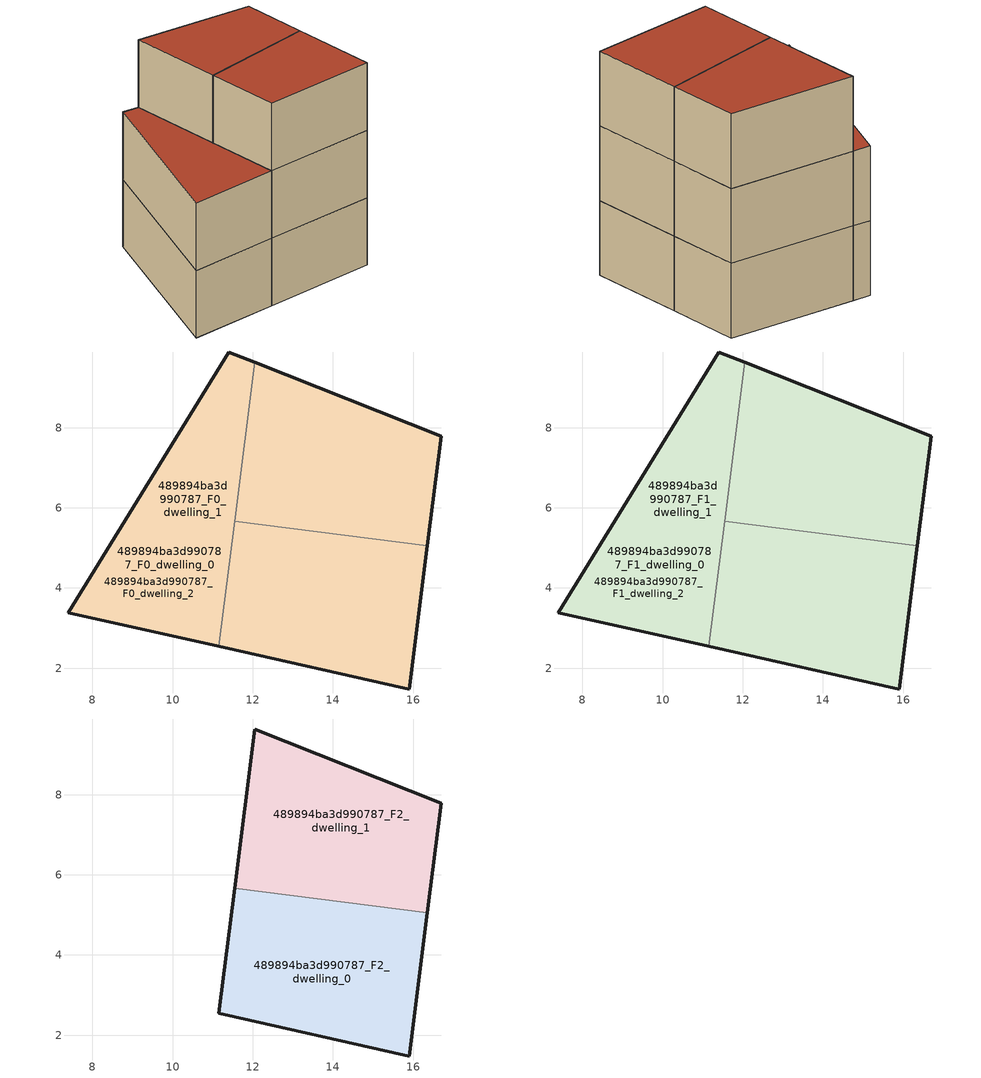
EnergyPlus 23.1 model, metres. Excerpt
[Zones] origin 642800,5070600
489894ba3d990787_F0_dwelling_0
 floor ground (EU_floor_Construction): 11.16,2.54 12.05,9.63 11.4,9.89 7.4,3.38 z0; 15.9,1.48 16.36,5.05 11.55,5.66 11.16,2.54 z0
 wall outside (EU_wall_Construction): 16.36,5.05 15.9,1.48 11.16,2.54 z0:3
 wall to 489894ba3d990787_F0_dwelling_1 (EU_wall_Construction): 11.55,5.66 16.36,5.06 z0:3
 wall to 489894ba3d990787_F0_dwelling_2 (EU_wall_Construction): 11.16,2.54 11.55,5.66 z0:3
489894ba3d990787_F0_dwelling_1
 floor ground (EU_floor_Construction): 11.16,2.54 12.05,9.63 11.4,9.89 7.4,3.38 z0; 16.36,5.05 16.7,7.79 12.05,9.63 11.55,5.66 z0
 wall outside (EU_wall_Construction): 12.06,9.63 16.7,7.79 16.36,5.05 z0:3
 wall to 489894ba3d990787_F0_dwelling_2 (EU_wall_Construction): 11.55,5.66 12.06,9.63 z0:3
489894ba3d990787_F0_dwelling_2
 floor ground (EU_floor_Construction): 11.16,2.54 12.05,9.63 11.4,9.89 7.4,3.38 z0; 15.9,1.48 16.36,5.05 11.55,5.66 11.16,2.54 z0; 16.36,5.05 16.7,7.79 12.05,9.63 11.55,5.66 z0
 wall outside (EU_wall_Construction): 11.16,2.54 7.4,3.38 11.4,9.89 12.06,9.63 z0:3
489894ba3d990787_F1_dwelling_0
 floor adiabatic (EU_floor_Construction): 15.9,1.48 16.36,5.05 11.55,5.66 11.16,2.54 z3; 11.16,2.54 12.05,9.63 11.4,9.89 7.4,3.38 z3
 wall outside (EU_wall_Construction): 16.36,5.05 15.9,1.48 11.16,2.54 z3:6
 wall to 489894ba3d990787_F1_dwelling_1 (EU_wall_Construction): 11.55,5.66 16.36,5.06 z3:6
 wall to 489894ba3d990787_F1_dwelling_2 (EU_wall_Construction): 11.16,2.54 11.55,5.66 z3:6
 roof outside (EU_floor_Construction): 12.05,9.63 11.16,2.54 7.4,3.38 11.4,9.89 z6
489894ba3d990787_F1_dwelling_1
 floor to 489894ba3d990787_F0_dwelling_1 (EU_floor_Construction): 16.36,5.05 16.7,7.79 12.05,9.63 11.55,5.66 z3; 11.16,2.54 12.05,9.63 11.4,9.89 7.4,3.38 z3
 wall outside (EU_wall_Construction): 12.06,9.63 16.7,7.79 16.36,5.05 z3:6
 wall to 489894ba3d990787_F1_dwelling_2 (EU_wall_Construction): 11.55,5.66 12.06,9.63 z3:6
 roof outside (EU_floor_Construction): 12.05,9.63 11.16,2.54 7.4,3.38 11.4,9.89 z6
489894ba3d990787_F1_dwelling_2
 floor to 489894ba3d990787_F0_dwelling_2 (EU_floor_Construction): 11.16,2.54 12.05,9.63 11.4,9.89 7.4,3.38 z3; 15.9,1.48 16.36,5.05 11.55,5.66 11.16,2.54 z3
 floor adiabatic (EU_floor_Construction): 16.36,5.05 16.7,7.79 12.05,9.63 11.55,5.66 z3
 wall outside (EU_wall_Construction): 11.16,2.54 7.4,3.38 11.4,9.89 12.06,9.63 z3:6
 ceiling adiabatic (EU_roof_Construction): 16.36,5.05 15.9,1.48 11.16,2.54 11.55,5.66 z6; 16.7,7.79 16.36,5.05 11.55,5.66 12.05,9.63 z6
 roof outside (EU_roof_Construction): 12.05,9.63 11.16,2.54 7.4,3.38 11.4,9.89 z6
489894ba3d990787_F2_dwelling_0
 floor to 489894ba3d990787_F1_dwelling_0 (EU_floor_Construction): 15.9,1.48 16.36,5.05 11.55,5.66 11.16,2.54 z6
 wall outside (EU_wall_Construction): 16.36,5.05 15.9,1.48 11.16,2.54 11.55,5.66 z6:9
 wall to 489894ba3d990787_F2_dwelling_1 (EU_wall_Construction): 11.55,5.66 16.36,5.06 z6:9
 roof outside (EU_roof_Construction): 16.36,5.05 15.9,1.48 11.16,2.54 11.55,5.66 z9
489894ba3d990787_F2_dwelling_1
 floor to 489894ba3d990787_F1_dwelling_1 (EU_floor_Construction): 16.36,5.05 16.7,7.79 12.05,9.63 11.55,5.66 z6
 wall outside (EU_wall_Construction): 11.55,5.66 12.06,9.63 16.7,7.79 16.36,5.05 z6:9
 roof outside (EU_roof_Construction): 16.7,7.79 16.36,5.05 11.55,5.66 12.06,9.63 z9
[Building]
EU S2 Campaign: North Axis=0; Terrain=City; Solar Distribution=FullExterior
[Site:Location]
Lyon-Bron: Latitude=45.75; Longitude=5; Time Zone=1; Elevation=198
[SizingPeriod:WeatherFileDays]
AnnualSizingPeriod: Begin Month=1; Begin Day of Month=1; End Month=12; End Day of Month=31; Day of Week for Start Day=Monday; Use Weather File Daylight Saving Period=No; Use Weather File Rain and Snow Indicators=No
[MATERIAL]
EU_InternalMass_Material: Roughness=MediumRough; Thickness=0.1; Conductivity=1; Density=1800; Specific Heat=900; Thermal Absorptance=0.9; Solar Absorptance=0.7; Visible Absorptance=0.7
[MATERIAL:NOMASS] Roughness=MediumRough; Thermal Absorptance=0.9; Solar Absorptance=0.7; Visible Absorptance=0.7
Name | Thermal Resistance
EU_wall_NoMass | 2.20426
EU_roof_NoMass | 1.82421
EU_floor_NoMass | 2.14752
[CONSTRUCTION]
EU_wall_Construction: EU_wall_NoMass
EU_roof_Construction: EU_roof_NoMass
EU_floor_Construction: EU_floor_NoMass
EU_InternalMass_Construction: EU_InternalMass_Material
[ZONE] Type=1; Multiplier=1; Ceiling Height=autocalculate; Floor Area=autocalculate; Part of Total Floor Area=Yes
Name | Volume
489894ba3d990787_F0_dwelling_0; 489894ba3d990787_F1_dwelling_0 | 98.0574
489894ba3d990787_F2_dwelling_0 | 49.0232
489894ba3d990787_F0_dwelling_1; 489894ba3d990787_F1_dwelling_1 | 98.0662
489894ba3d990787_F2_dwelling_1 | 49.032
489894ba3d990787_F0_dwelling_2; 489894ba3d990787_F1_dwelling_2 | 147.089
[INTERNALMASS] Construction=EU_InternalMass_Construction
Name | Zone or ZoneList | Surface Area
489894ba3d990787_F0_dwelling_0_EU_InternalMass | 489894ba3d990787_F0_dwelling_0 | 16.3416
489894ba3d990787_F0_dwelling_1_EU_InternalMass | 489894ba3d990787_F0_dwelling_1 | 16.3445
489894ba3d990787_F0_dwelling_2_EU_InternalMass | 489894ba3d990787_F0_dwelling_2 | 16.3447
489894ba3d990787_F1_dwelling_0_EU_InternalMass | 489894ba3d990787_F1_dwelling_0 | 16.3416
489894ba3d990787_F1_dwelling_1_EU_InternalMass | 489894ba3d990787_F1_dwelling_1 | 16.3445
489894ba3d990787_F1_dwelling_2_EU_InternalMass | 489894ba3d990787_F1_dwelling_2 | 16.3447
489894ba3d990787_F2_dwelling_0_EU_InternalMass | 489894ba3d990787_F2_dwelling_0 | 24.5139
489894ba3d990787_F2_dwelling_1_EU_InternalMass | 489894ba3d990787_F2_dwelling_1 | 24.5146
[OTHEREQUIPMENT] Fuel Type=Electricity; Design Level Calculation Method=Watts/Area; Power per Zone Floor Area=1; Fraction Latent=0; Fraction Radiant=0; Fraction Lost=0; Carbon Dioxide Generation Rate=0; EndUse Subcategory=EU_Step8_InternalGains
Name | Zone or ZoneList or Space or SpaceList | Schedule
EU_Step8_InternalGain_489894ba3d990787_F0_dwelling_0_f000 | 489894ba3d990787_F0_dwelling_0 | EU_Step8_GainSchedule_489894ba3d990787_F0_dwelling_0_f000
EU_Step8_InternalGain_489894ba3d990787_F0_dwelling_1_f000 | 489894ba3d990787_F0_dwelling_1 | EU_Step8_GainSchedule_489894ba3d990787_F0_dwelling_1_f000
EU_Step8_InternalGain_489894ba3d990787_F0_dwelling_2_f000 | 489894ba3d990787_F0_dwelling_2 | EU_Step8_GainSchedule_489894ba3d990787_F0_dwelling_2_f000
EU_Step8_InternalGain_489894ba3d990787_F1_dwelling_0_f000 | 489894ba3d990787_F1_dwelling_0 | EU_Step8_GainSchedule_489894ba3d990787_F1_dwelling_0_f000
EU_Step8_InternalGain_489894ba3d990787_F1_dwelling_1_f000 | 489894ba3d990787_F1_dwelling_1 | EU_Step8_GainSchedule_489894ba3d990787_F1_dwelling_1_f000
EU_Step8_InternalGain_489894ba3d990787_F1_dwelling_2_f000 | 489894ba3d990787_F1_dwelling_2 | EU_Step8_GainSchedule_489894ba3d990787_F1_dwelling_2_f000
EU_Step8_InternalGain_489894ba3d990787_F2_dwelling_0_f000 | 489894ba3d990787_F2_dwelling_0 | EU_Step8_GainSchedule_489894ba3d990787_F2_dwelling_0_f000
EU_Step8_InternalGain_489894ba3d990787_F2_dwelling_1_f000 | 489894ba3d990787_F2_dwelling_1 | EU_Step8_GainSchedule_489894ba3d990787_F2_dwelling_1_f000
[ZONEVENTILATION:DESIGNFLOWRATE] Schedule=EU_AlwaysOn; Design Flow Rate Calculation Method=AirChanges/Hour; Air Changes per Hour=0.567084; Ventilation Type=Natural; Fan Pressure Rise=0; Fan Total Efficiency=1; Constant Term Coefficient=1; Temperature Term Coefficient=0; Velocity Term Coefficient=0; Velocity Squared Term Coefficient=0; Minimum Indoor Temperature=-100; Maximum Indoor Temperature=100; Delta Temperature=-100; Minimum Outdoor Temperature=-100; Maximum Outdoor Temperature=100; Maximum Wind Speed=40
Name | Zone or ZoneList or Space or SpaceList
EU_ConstantAir_489894ba3d990787_F0_dwelling_0 | 489894ba3d990787_F0_dwelling_0
EU_ConstantAir_489894ba3d990787_F0_dwelling_1 | 489894ba3d990787_F0_dwelling_1
EU_ConstantAir_489894ba3d990787_F0_dwelling_2 | 489894ba3d990787_F0_dwelling_2
EU_ConstantAir_489894ba3d990787_F1_dwelling_0 | 489894ba3d990787_F1_dwelling_0
EU_ConstantAir_489894ba3d990787_F1_dwelling_1 | 489894ba3d990787_F1_dwelling_1
EU_ConstantAir_489894ba3d990787_F1_dwelling_2 | 489894ba3d990787_F1_dwelling_2
EU_ConstantAir_489894ba3d990787_F2_dwelling_0 | 489894ba3d990787_F2_dwelling_0
EU_ConstantAir_489894ba3d990787_F2_dwelling_1 | 489894ba3d990787_F2_dwelling_1
[HVACTEMPLATE:THERMOSTAT] Constant Heating Setpoint=20; Constant Cooling Setpoint=50
EU_HeatOnly_489894ba3d990787_F0_dwelling_0; EU_HeatOnly_489894ba3d990787_F0_dwelling_1; EU_HeatOnly_489894ba3d990787_F0_dwelling_2; EU_HeatOnly_489894ba3d990787_F1_dwelling_0; EU_HeatOnly_489894ba3d990787_F1_dwelling_1; EU_HeatOnly_489894ba3d990787_F1_dwelling_2; EU_HeatOnly_489894ba3d990787_F2_dwelling_0; EU_HeatOnly_489894ba3d990787_F2_dwelling_1
[HVACTEMPLATE:ZONE:IDEALLOADSAIRSYSTEM] System Availability Schedule=EU_AlwaysOn; Maximum Heating Supply Air Temperature=50; Minimum Cooling Supply Air Temperature=13; Maximum Heating Supply Air Humidity Ratio=0.0156; Minimum Cooling Supply Air Humidity Ratio=0.0077; Heating Limit=NoLimit; Cooling Limit=NoLimit; Heating Availability Schedule=EU_AlwaysOn; Cooling Availability Schedule=EU_CoolingOff; Dehumidification Control Type=ConstantSensibleHeatRatio; Cooling Sensible Heat Ratio=0.7; Dehumidification Setpoint=60; Humidification Control Type=None; Humidification Setpoint=30; Outdoor Air Method=None; Outdoor Air Flow Rate per Person=0.00944; Outdoor Air Flow Rate per Zone Floor Area=0; Outdoor Air Flow Rate per Zone=0; Demand Controlled Ventilation Type=None; Outdoor Air Economizer Type=NoEconomizer; Heat Recovery Type=None; Sensible Heat Recovery Effectiveness=0.7; Latent Heat Recovery Effectiveness=0.65
Name | Template Thermostat
489894ba3d990787_F0_dwelling_0 | EU_HeatOnly_489894ba3d990787_F0_dwelling_0
489894ba3d990787_F0_dwelling_1 | EU_HeatOnly_489894ba3d990787_F0_dwelling_1
489894ba3d990787_F0_dwelling_2 | EU_HeatOnly_489894ba3d990787_F0_dwelling_2
489894ba3d990787_F1_dwelling_0 | EU_HeatOnly_489894ba3d990787_F1_dwelling_0
489894ba3d990787_F1_dwelling_1 | EU_HeatOnly_489894ba3d990787_F1_dwelling_1
489894ba3d990787_F1_dwelling_2 | EU_HeatOnly_489894ba3d990787_F1_dwelling_2
489894ba3d990787_F2_dwelling_0 | EU_HeatOnly_489894ba3d990787_F2_dwelling_0
489894ba3d990787_F2_dwelling_1 | EU_HeatOnly_489894ba3d990787_F2_dwelling_1
[SIZING:ZONE] Zone Cooling Design Supply Air Temperature Input Method=SupplyAirTemperature; Zone Cooling Design Supply Air Temperature=13; Zone Heating Design Supply Air Temperature Input Method=SupplyAirTemperature; Zone Heating Design Supply Air Temperature=50; Zone Cooling Design Supply Air Humidity Ratio=0.008; Zone Heating Design Supply Air Humidity Ratio=0.008; Cooling Design Air Flow Method=DesignDay; Cooling Design Air Flow Rate=0; Cooling Minimum Air Flow per Zone Floor Area=0.000762; Cooling Minimum Air Flow=0; Cooling Minimum Air Flow Fraction=0.2; Heating Design Air Flow Method=DesignDay; Heating Design Air Flow Rate=0; Heating Maximum Air Flow per Zone Floor Area=0.002032; Heating Maximum Air Flow=0.141576; Heating Maximum Air Flow Fraction=0.3; Account for Dedicated Outdoor Air System=No; Dedicated Outdoor Air System Control Strategy=NeutralSupplyAir; Dedicated Outdoor Air Low Setpoint Temperature for Design=autosize; Dedicated Outdoor Air High Setpoint Temperature for Design=autosize; Zone Load Sizing Method=Sensible Load Only No Latent Load; Zone Latent Cooling Design Supply Air Humidity Ratio Input Method=HumidityRatioDifference; Zone Cooling Design Supply Air Humidity Ratio Difference=0.005; Zone Latent Heating Design Supply Air Humidity Ratio Input Method=HumidityRatioDifference; Zone Humidification Design Supply Air Humidity Ratio Difference=0.005
489894ba3d990787_F0_dwelling_0; 489894ba3d990787_F0_dwelling_1; 489894ba3d990787_F0_dwelling_2; 489894ba3d990787_F1_dwelling_0; 489894ba3d990787_F1_dwelling_1; 489894ba3d990787_F1_dwelling_2; 489894ba3d990787_F2_dwelling_0; 489894ba3d990787_F2_dwelling_1
[SCHEDULE:CONSTANT]
Name | Hourly Value
EU_AlwaysOn | 1
EU_CoolingOff | 0
[SCHEDULE:FILE] Column Number=1; Rows to Skip at Top=0; Number of Hours of Data=8760; Column Separator=Comma; Interpolate to Timestep=No; Minutes per Item=60; Adjust Schedule for Daylight Savings=Yes
Name | File
EU_Step8_GainSchedule_489894ba3d990787_F0_dwelling_0_f000 | ../../schedules/489894ba3d990787/489894ba3d990787_F0_dwelling_0_f000_gain.csv
EU_Step8_GainSchedule_489894ba3d990787_F0_dwelling_1_f000 | ../../schedules/489894ba3d990787/489894ba3d990787_F0_dwelling_1_f000_gain.csv
EU_Step8_GainSchedule_489894ba3d990787_F0_dwelling_2_f000 | ../../schedules/489894ba3d990787/489894ba3d990787_F0_dwelling_2_f000_gain.csv
EU_Step8_GainSchedule_489894ba3d990787_F1_dwelling_0_f000 | ../../schedules/489894ba3d990787/489894ba3d990787_F1_dwelling_0_f000_gain.csv
EU_Step8_GainSchedule_489894ba3d990787_F1_dwelling_1_f000 | ../../schedules/489894ba3d990787/489894ba3d990787_F1_dwelling_1_f000_gain.csv
EU_Step8_GainSchedule_489894ba3d990787_F1_dwelling_2_f000 | ../../schedules/489894ba3d990787/489894ba3d990787_F1_dwelling_2_f000_gain.csv
EU_Step8_GainSchedule_489894ba3d990787_F2_dwelling_0_f000 | ../../schedules/489894ba3d990787/489894ba3d990787_F2_dwelling_0_f000_gain.csv
EU_Step8_GainSchedule_489894ba3d990787_F2_dwelling_1_f000 | ../../schedules/489894ba3d990787/489894ba3d990787_F2_dwelling_1_f000_gain.csv
